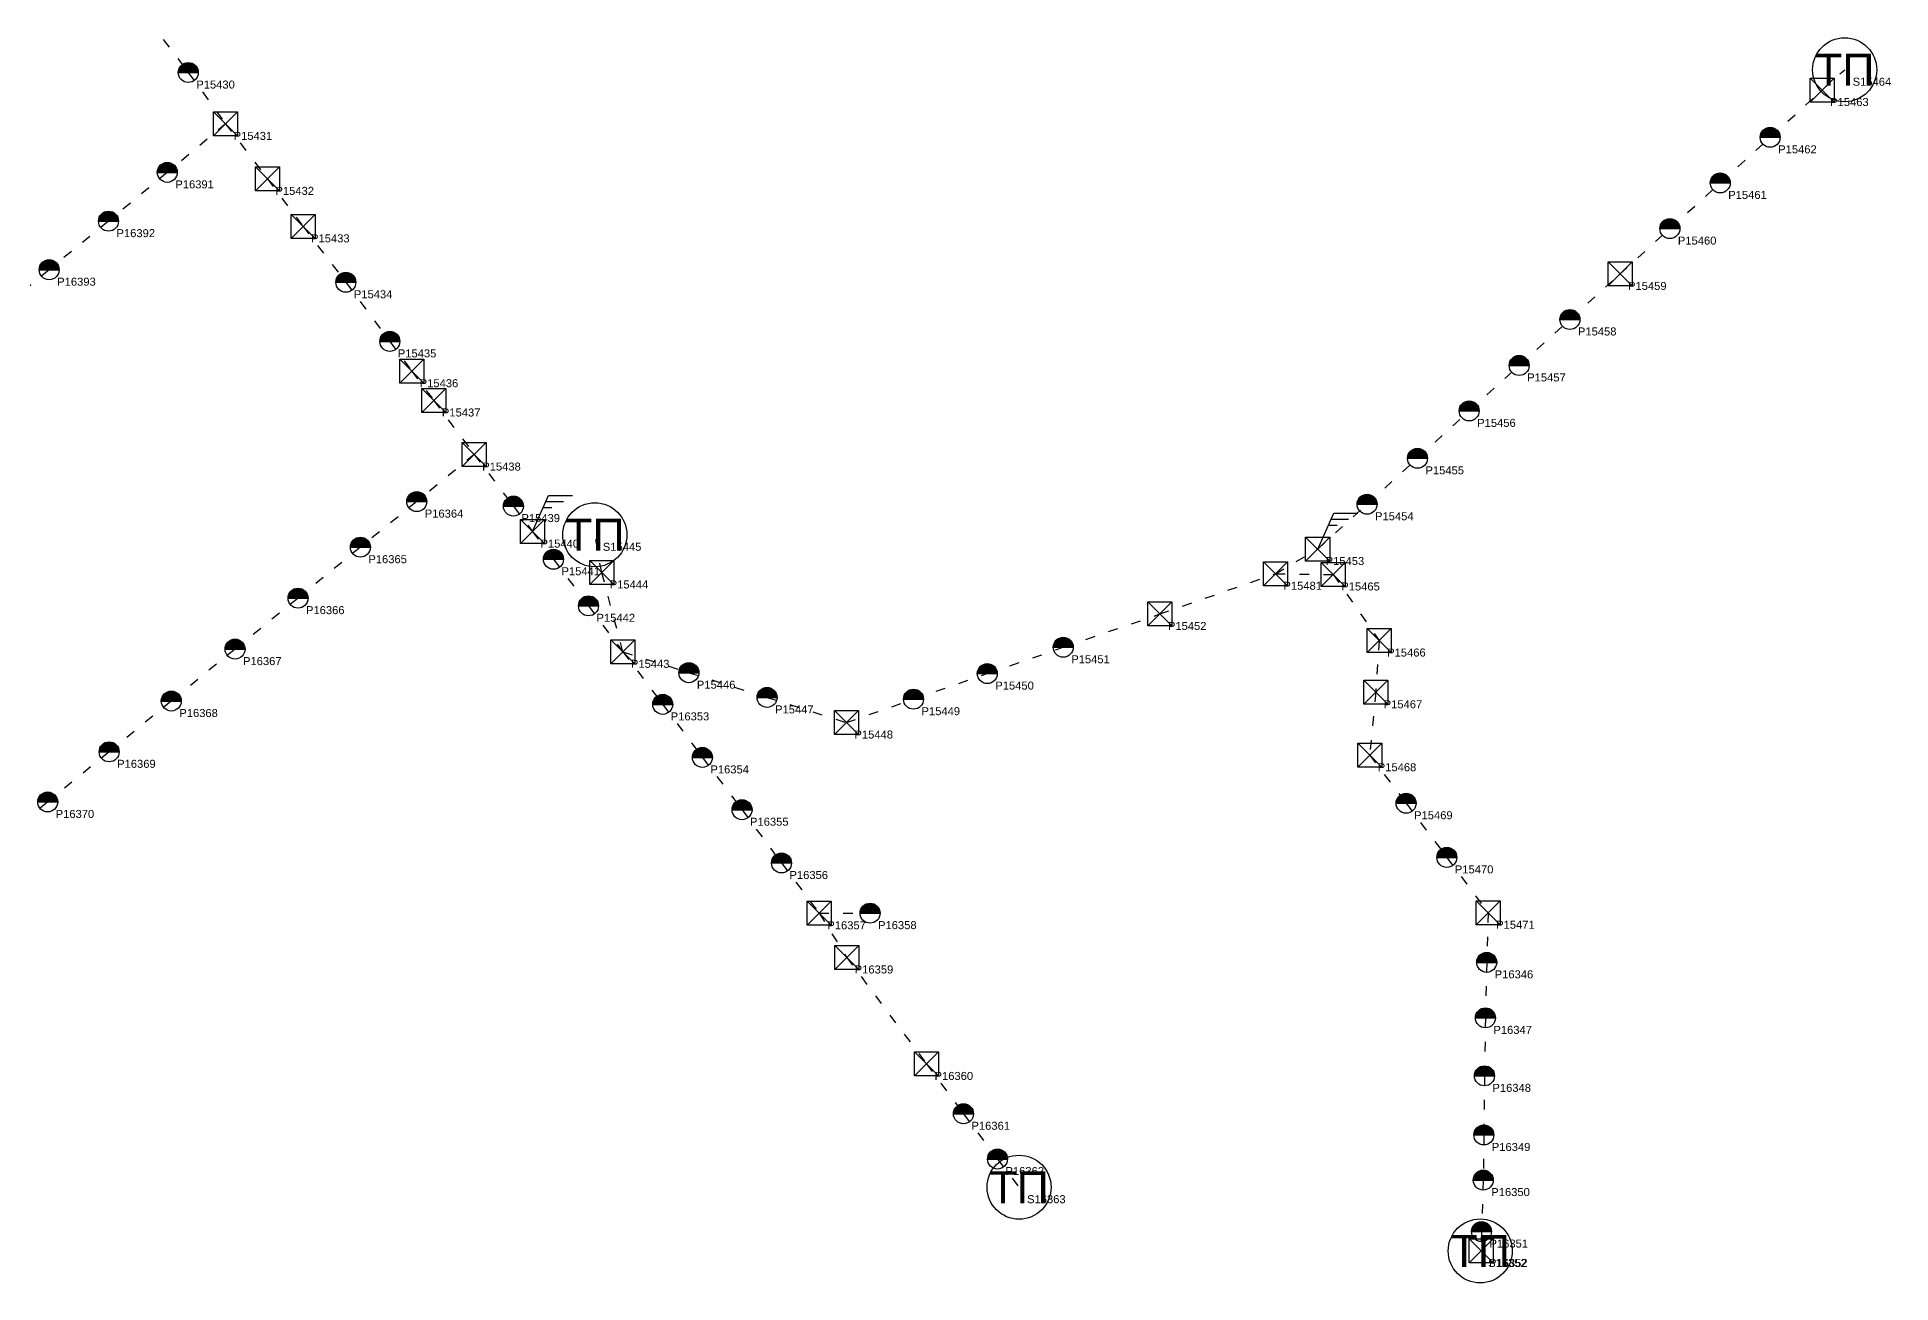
# Model space of a CAD drawing. Header units: metres. Extents: x 304124 to 313288, y 4821404 to 4834192.
# Drawn here: x 310971 to 313288, y 4829964 to 4831522 of the extents above; entities that cross this region are included whole.
import ezdxf
from ezdxf.enums import TextEntityAlignment as Align

# ---------------------------------------------------------------- set-up
doc = ezdxf.new("R2010")
doc.units = ezdxf.units.M
doc.header["$MEASUREMENT"] = 0
doc.linetypes.add('ACAD_ISO03W100', pattern=[30, 12, -18])
for name, color, linetype, lineweight in [('1_4', 7, 'Continuous', 25), ('21_2', 200, 'ACAD_ISO03W100', 25), ('28_2', 7, 'Continuous', 25), ('28_3', 7, 'Continuous', 25), ('57_2', 7, 'Continuous', 30), ('8_1', 140, 'Continuous', 25)]:
    doc.layers.add(name, color=color, linetype=linetype, lineweight=lineweight)
doc.styles.get("Standard").update_dxf_attribs({"font": 'arial.ttf', "height": 2})

# ---------------------------------------------------------------- blocks, each defined once
blk = doc.blocks.new('SECTIONALIZER-8_1')
at = {"layer": '8_1'}
for points in [[(0, 0), (2, 4.5)], [(1.33, 3), (2.43, 3)], [(1.67, 3.75), (3.86, 3.75)], [(2, 4.5), (5, 4.5)]]:
    blk.add_lwpolyline(points, dxfattribs=at)
blk = doc.blocks.new('TP-1_4')
at = {"layer": '1_4'}
blk.add_circle((0, 0), 4, dxfattribs=at)
at = {"layer": '1_4', "insert": (0, 0), "char_height": 4, "attachment_point": 5}
blk.add_mtext_dynamic_manual_height_columns('ТП', width=5.0652, gutter_width=75, heights=[0], dxfattribs=at)
at = {"layer": '1_4'}
blk.add_attdef('FIELD_ID', (4.98, 0.01), '', height=4, dxfattribs=at)
blk = doc.blocks.new('PYLON-MV-28_2')
at = {"layer": '28_2'}
blk.add_hatch(color=256, dxfattribs=at).paths.add_polyline_path([(-1.25, 0), (1.25, 0, 1)])
blk.add_line((-1.25, 0), (1.25, 0), dxfattribs=at)
blk.add_circle((0, 0), 1.25, dxfattribs=at)
blk.add_attdef('FIELD_ID', (2.57, 0), '', height=2, dxfattribs=at)
blk = doc.blocks.new('PYLON-MV-28_3')
at = {"layer": '28_3'}
blk.add_lwpolyline([(-1.5, 1.5), (1.5, 1.5), (1.5, -1.5), (-1.5, -1.5)], close=True, dxfattribs=at)
for points in [[(-1.5, 1.5), (1.5, -1.5)], [(-1.5, -1.5), (1.5, 1.5)]]:
    blk.add_lwpolyline(points, dxfattribs=at)
blk.add_attdef('FIELD_ID', (2.57, 0), '', height=2, dxfattribs=at)

msp = doc.modelspace()

# ---------------------------------------------------------------- linework, layer by layer
at = {"layer": '21_2'}
for points in [[(311110.9, 4831542.5), (311160.3, 4831477.2), (311207, 4831413)], [(312571.5, 4830881.5), (312633.2, 4830937.5), (312696.2, 4830994.9), (312760.8, 4831054.2), (312823.3, 4831111), (312886.7, 4831168.5), (312949.3, 4831225.4), (313011.6, 4831282.1), (313074.5, 4831339.2), (313136.9, 4831396.2), (313201.8, 4831455.3), (313230, 4831480.7)], [(311207, 4831413), (311134.1, 4831352.4), (311060.6, 4831291.4), (310986.5, 4831230.7), (310912.8, 4831169.9)], [(311207, 4831413), (311259.2, 4831344.3), (311303.7, 4831284.9), (311357.2, 4831215), (311412.1, 4831141.1), (311439.5, 4831103.8), (311467.2, 4831067.2), (311517.6, 4830999.6)], [(311517.6, 4830999.6), (311445.8, 4830940.8), (311375.3, 4830883.8), (311297.4, 4830820.1), (311218.7, 4830756.4), (311139.1, 4830691.5), (311061.4, 4830628), (310984.6, 4830565.3), (310906.3, 4830501.8)], [(311517.6, 4830999.6), (311566.6, 4830935.2), (311590.4, 4830903.3)], [(311590.4, 4830903.3), (311616.6, 4830868.7), (311660.4, 4830810.5), (311703.4, 4830753)], [(311703.4, 4830753), (311676.9, 4830852.2), (311668.3, 4830899.3)], [(312518.7, 4830850.6), (312571.5, 4830881.5)], [(311703.4, 4830753), (311785.8, 4830726.9), (311883.5, 4830696), (311982.7, 4830664.6), (312066.5, 4830693.8), (312158.7, 4830725.8), (312253.6, 4830758.7), (312374.4, 4830800.3), (312518.7, 4830850.6)], [(312518.7, 4830850.6), (312591, 4830849.7), (312648.3, 4830767.1), (312644, 4830702.4), (312636.6, 4830623.7), (312682, 4830563.7), (312732.9, 4830496), (312784.5, 4830426.8), (312782.7, 4830364.8), (312781.1, 4830295.4), (312779.9, 4830222.9), (312779.1, 4830149), (312778.4, 4830092.6), (312776.2, 4830028.2), (312775.6, 4830004)], [(311703.4, 4830753), (311753.1, 4830687.3), (311802.7, 4830621), (311852.2, 4830555.6), (311901.5, 4830489), (311948.8, 4830426.1)], [(311948.8, 4830426.1), (312012.2, 4830426.3)], [(311948.8, 4830426.1), (311983, 4830370.9), (312082.8, 4830237.8), (312128.9, 4830175.5), (312171.4, 4830118.9), (312198.4, 4830083.7)]]:
    msp.add_lwpolyline(points, dxfattribs=at)

# ---------------------------------------------------------------- block references
at = {"layer": '1_4', "xscale": 10, "yscale": 10}
for p in [(313230, 4831480.7), (311668.3, 4830899.3), (312198.4, 4830083.7), (312774.6, 4830004)]:
    msp.add_blockref('TP-1_4', p, dxfattribs=at)
at = {"layer": '28_2', "xscale": 10, "yscale": 10}
for p in [(311160.3, 4831477.2), (313136.9, 4831396.2), (311134.1, 4831352.4), (313074.5, 4831339.2), (311060.6, 4831291.4), (313011.6, 4831282.1), (310986.5, 4831230.7), (311357.2, 4831215), (312886.7, 4831168.5), (311412.1, 4831141.1), (312823.3, 4831111), (312760.8, 4831054.2), (312696.2, 4830994.9), (311445.8, 4830940.8), (311566.6, 4830935.2), (312633.2, 4830937.5), (311375.3, 4830883.8), (311616.6, 4830868.7), (311297.4, 4830820.1), (311660.4, 4830810.5), (312253.6, 4830758.7), (311218.7, 4830756.4), (311785.8, 4830726.9), (312158.7, 4830725.8), (311139.1, 4830691.5), (311753.1, 4830687.3), (311883.5, 4830696), (312066.5, 4830693.8), (311061.4, 4830628), (311802.7, 4830621), (310984.6, 4830565.3), (311852.2, 4830555.6), (312682, 4830563.7), (311901.5, 4830489), (312732.9, 4830496), (312012.2, 4830426.3), (312782.7, 4830364.8), (312781.1, 4830295.4), (312779.9, 4830222.9), (312128.9, 4830175.5), (312779.1, 4830149), (312171.4, 4830118.9), (312778.4, 4830092.6), (312776.2, 4830028.2)]:
    msp.add_blockref('PYLON-MV-28_2', p, dxfattribs=at)
at = {"layer": '28_3', "xscale": 10, "yscale": 10}
for p in [(313201.8, 4831455.3), (311207, 4831413), (311259.2, 4831344.3), (311303.7, 4831284.9), (312949.3, 4831225.4), (311439.5, 4831103.8), (311467.2, 4831067.2), (311517.6, 4830999.6), (311590.4, 4830903.3), (312571.5, 4830881.5), (311676.9, 4830852.2), (312518.7, 4830850.6), (312591, 4830849.7), (312374.4, 4830800.3), (312648.3, 4830767.1), (311703.4, 4830753), (312644, 4830702.4), (311982.7, 4830664.6), (312636.6, 4830623.7), (311948.8, 4830426.1), (312784.5, 4830426.8), (311983, 4830370.9), (312082.8, 4830237.8), (312775.6, 4830004)]:
    msp.add_blockref('PYLON-MV-28_3', p, dxfattribs=at)
at = {"layer": '8_1', "xscale": 10, "yscale": 10}
for p in [(311590.4, 4830903.3), (312571.5, 4830881.5)]:
    msp.add_blockref('SECTIONALIZER-8_1', p, dxfattribs=at)

# ---------------------------------------------------------------- texts
at = {"layer": '57_2'}
for s, p in [('P15430', (311170.3, 4831467.2)), ('S15464', (313240, 4831470.7)), ('P15463', (313211.8, 4831445.3)), ('P15431', (311217, 4831403)), ('P15462', (313146.9, 4831386.2)), ('P16391', (311144.1, 4831342.4)), ('P15432', (311269.2, 4831334.3)), ('P15461', (313084.5, 4831329.2)), ('P16392', (311070.6, 4831281.4)), ('P15433', (311313.7, 4831274.9)), ('P15460', (313021.6, 4831272.1)), ('P16393', (310996.5, 4831220.7)), ('P15459', (312959.3, 4831215.4)), ('P15434', (311367.2, 4831205)), ('P15458', (312896.7, 4831158.5)), ('P15435', (311422.1, 4831131.1)), ('P15436', (311449.5, 4831093.8)), ('P15457', (312833.3, 4831101)), ('P15437', (311477.2, 4831057.2)), ('P15456', (312770.8, 4831044.2)), ('P15438', (311527.6, 4830989.6)), ('P15455', (312706.2, 4830984.9)), ('P16364', (311455.8, 4830930.8)), ('P15439', (311576.6, 4830925.2)), ('P15454', (312643.2, 4830927.5)), ('P15440', (311600.4, 4830893.3)), ('S15445', (311678.3, 4830889.3)), ('P16365', (311385.3, 4830873.8)), ('P15453', (312581.5, 4830871.5)), ('P15441', (311626.6, 4830858.7)), ('P15444', (311686.9, 4830842.2)), ('P15481', (312528.7, 4830840.6)), ('P15465', (312601, 4830839.7)), ('P16366', (311307.4, 4830810.1)), ('P15442', (311670.4, 4830800.5)), ('P15452', (312384.4, 4830790.3)), ('P16367', (311228.7, 4830746.4)), ('P15451', (312263.6, 4830748.7)), ('P15466', (312658.3, 4830757.1)), ('P15443', (311713.4, 4830743)), ('P15446', (311795.8, 4830716.9)), ('P15450', (312168.7, 4830715.8)), ('P16368', (311149.1, 4830681.5)), ('P16353', (311763.1, 4830677.3)), ('P15447', (311893.5, 4830686)), ('P15449', (312076.5, 4830683.8)), ('P15467', (312654, 4830692.4)), ('P15448', (311992.7, 4830654.6)), ('P16369', (311071.4, 4830618)), ('P16354', (311812.7, 4830611)), ('P15468', (312646.6, 4830613.7)), ('P16370', (310994.6, 4830555.3)), ('P16355', (311862.2, 4830545.6)), ('P15469', (312692, 4830553.7)), ('P16356', (311911.5, 4830479)), ('P15470', (312742.9, 4830486)), ('P16357', (311958.8, 4830416.1)), ('P16358', (312022.2, 4830416.3)), ('P15471', (312794.5, 4830416.8)), ('P16359', (311993, 4830360.9)), ('P16346', (312792.7, 4830354.8)), ('P16347', (312791.1, 4830285.4)), ('P16360', (312092.8, 4830227.8)), ('P16348', (312789.9, 4830212.9)), ('P16361', (312138.9, 4830165.5)), ('P16349', (312789.1, 4830139)), ('P16362', (312181.4, 4830108.9)), ('P16350', (312788.4, 4830082.6)), ('S16363', (312208.4, 4830073.7)), ('P16351', (312786.2, 4830018.2)), ('S16352', (312784.6, 4829994)), ('P16352', (312785.6, 4829994))]:
    msp.add_text(s, height=10, dxfattribs=at).set_placement(p, align=Align.TOP_LEFT)

doc.saveas('drawing.dxf')
